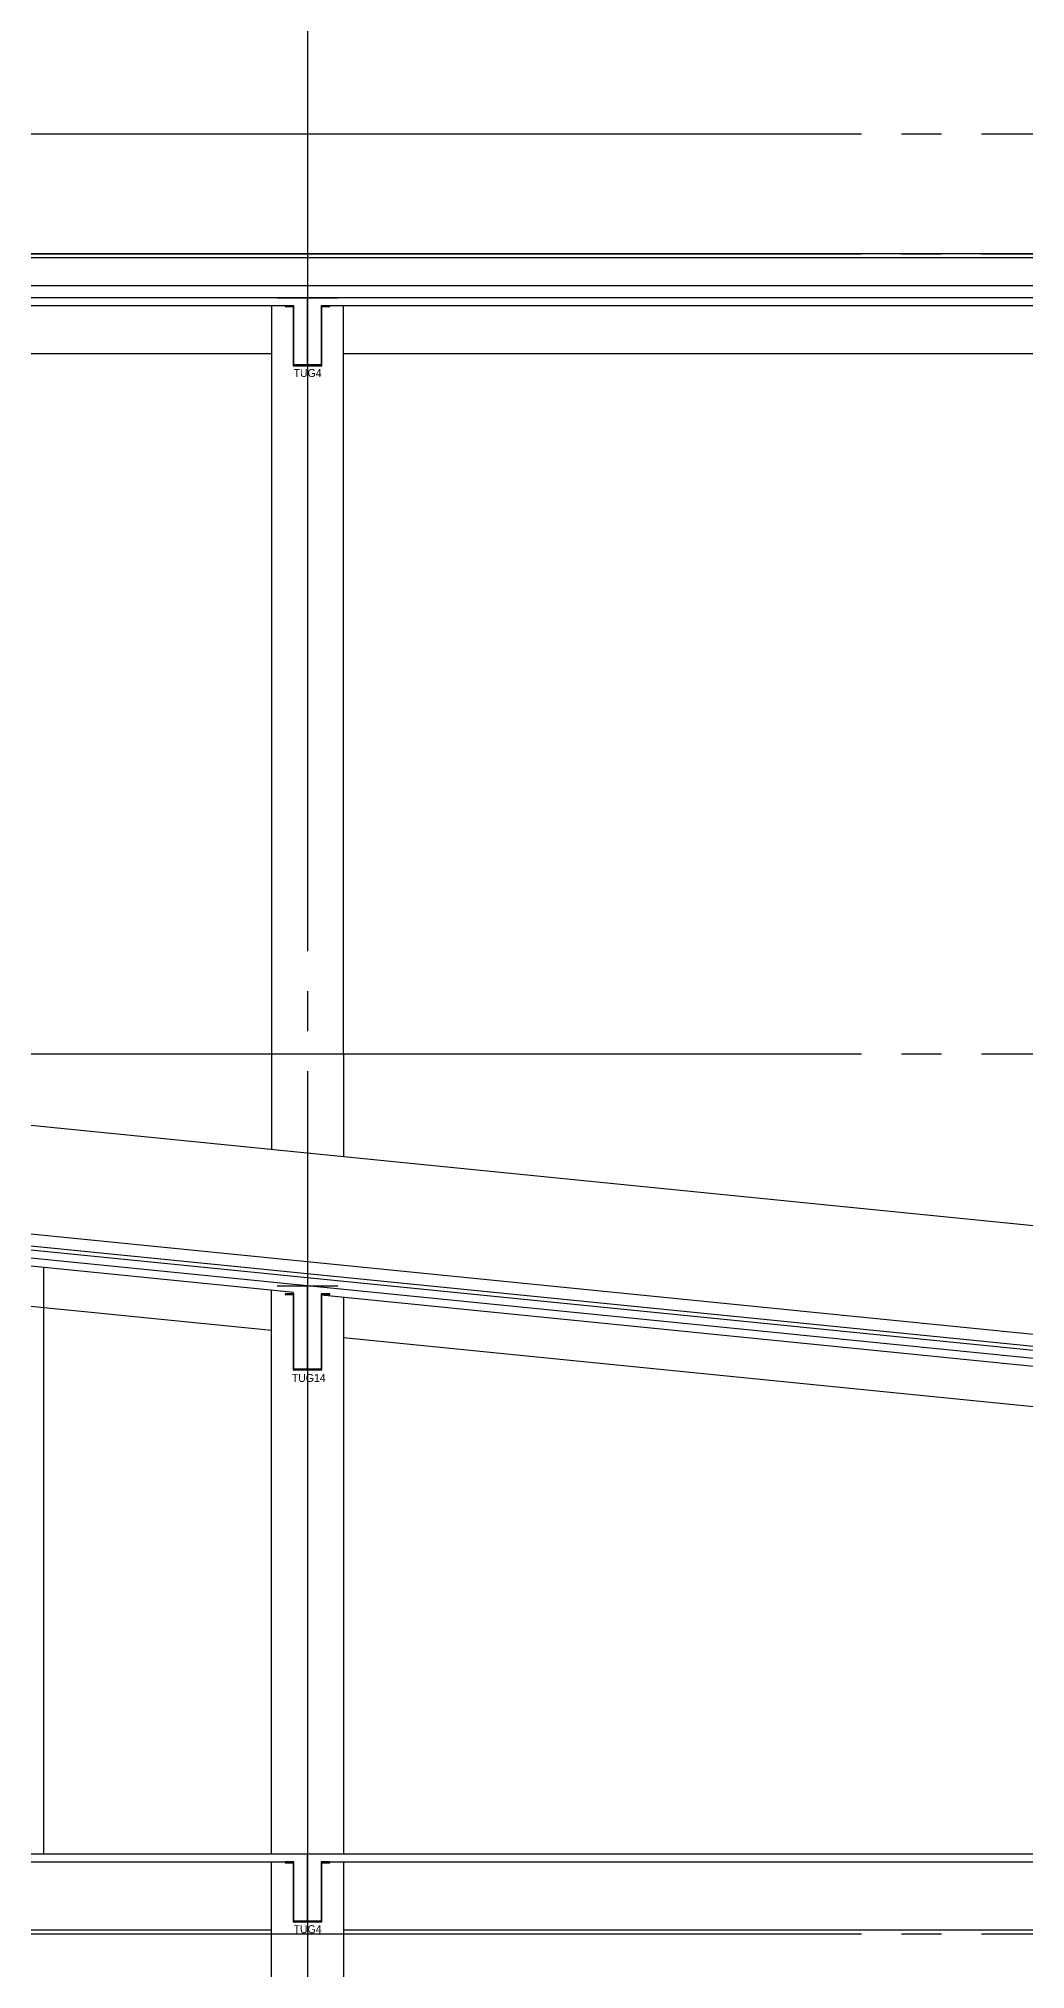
# Model space of a CAD drawing. Extents: x 152195838 to 323921156, y 365159662 to 730681027.
# Drawn here: x 161636144 to 161648482, y 365210620 to 365234751 of the extents above; entities that cross this region are included whole.
import ezdxf
from ezdxf.enums import TextEntityAlignment as Align
from ezdxf.xclip import XClip

# ---------------------------------------------------------------- set-up
doc = ezdxf.new("R2010")
doc.units = 0
doc.header["$MEASUREMENT"] = 0
doc.header["$XCLIPFRAME"] = 0
doc.linetypes.add('CEN', pattern=[63, 60, -1, 1, -1])
doc.layers.get('Defpoints').update_dxf_attribs({"linetype": 'CONTINUOUS'})
for name, color, linetype in [('4A.TEC CEN', 1, 'CEN'), ('4A.TEC 단열재', 252, 'CONTINUOUS'), ('4A.TEC 마감선 1', 6, 'CONTINUOUS'), ('ELE', 4, 'CONTINUOUS'), ('k-BESTO', 4, 'CONTINUOUS'), ('text', 3, 'CONTINUOUS'), ('㈜SE&C 기둥', 2, 'CONTINUOUS'), ('㈜SE&C 벽체 1', 2, 'CONTINUOUS'), ('㈜SE&C 벽체 4', 7, 'CONTINUOUS')]:
    doc.layers.add(name, color=color, linetype=linetype)
doc.layers.add('DEFPOINT', color=135, linetype='CONTINUOUS', plot=False)
doc.styles.add('돋움', font='')
doc.styles.get('돋움').set_extended_font_data('돋움')

# ---------------------------------------------------------------- blocks, each defined once
blk = doc.blocks.new('A$C42906cf6')
at = {"layer": 'Defpoints'}
for p, q in [((0, 1014), (760, 1014)), ((380, 164), (380, 1014))]:
    blk.add_line(p, q, dxfattribs=at)
at = {"layer": 'k-BESTO'}
for p, q in [((100, 914), (100, 904)), ((210, 914), (100, 914)), ((100, 914), (100, 914)), ((100, 904), (200, 904)), ((200, 904), (200, 164)), ((210, 174), (210, 914)), ((660, 914), (550, 914)), ((550, 914), (550, 174)), ((560, 164), (560, 904)), ((560, 904), (660, 904)), ((660, 904), (660, 914)), ((200, 164), (560, 164)), ((550, 174), (210, 174))]:
    blk.add_line(p, q, dxfattribs=at)
at = {"layer": 'DEFPOINT', "linetype": 'ByBlock', "style": '돋움'}
blk.add_text('TUG4', height=100, dxfattribs=at).set_placement((206, 73), align=Align.MIDDLE_LEFT)
blk = doc.blocks.new('dwgCCD2')
at = {"layer": '4A.TEC 단열재'}
blk.add_line((77713, 9600), (213, 9600), dxfattribs=at)
at = {"layer": '4A.TEC 마감선 1', "color": 6, "ltscale": 0.5}
for p, q in [((77213, 10000), (713, 10000)), ((77213, 9950), (713, 9950))]:
    blk.add_line(p, q, dxfattribs=at)
at = {"layer": '㈜SE&C 기둥', "color": 8, "ltscale": 0.5}
for points in [[(11013, 9350), (11013, 0)], [(11913, 0), (11913, 9350)]]:
    blk.add_lwpolyline(points, dxfattribs=at)
at = {"layer": '㈜SE&C 벽체 1'}
for p, q in [((77733, 9450), (193, 9450)), ((11293, 9350), (633, 9350)), ((22293, 9350), (11633, 9350))]:
    blk.add_line(p, q, dxfattribs=at)
at = {"layer": '㈜SE&C 벽체 4'}
for p, q in [((11013, 8750), (913, 8750)), ((22013, 8750), (11913, 8750))]:
    blk.add_line(p, q, dxfattribs=at)
at = {"layer": 'ELE'}
blk.add_blockref('A$C42906cf6', (11083, 8436), dxfattribs=at)
blk = doc.blocks.new('A$C9989e60b')
at = {"layer": 'Defpoints'}
for p, q in [((0, 1014), (760, 1014)), ((380, 164), (380, 1014))]:
    blk.add_line(p, q, dxfattribs=at)
at = {"layer": 'k-BESTO'}
for p, q in [((100, 914), (100, 904)), ((210, 914), (100, 914)), ((100, 914), (100, 914)), ((100, 904), (200, 904)), ((200, 904), (200, 164)), ((210, 174), (210, 914)), ((660, 914), (550, 914)), ((550, 914), (550, 174)), ((560, 164), (560, 904)), ((560, 904), (660, 904)), ((660, 904), (660, 914)), ((200, 164), (560, 164)), ((550, 174), (210, 174))]:
    blk.add_line(p, q, dxfattribs=at)
at = {"layer": 'DEFPOINT', "linetype": 'ByBlock', "style": '돋움'}
blk.add_text('TUG4', height=100, dxfattribs=at).set_placement((206, 73), align=Align.MIDDLE_LEFT)
blk = doc.blocks.new('zw$1B78')
at = {"layer": '㈜SE&C 기둥', "color": 8, "ltscale": 0.5, "elevation": -1667}
for points in [[(35050, 0), (35050, 9900)], [(35950, 9900), (35950, 0)]]:
    blk.add_lwpolyline(points, dxfattribs=at)
at = {"layer": '㈜SE&C 벽체 1'}
for p, q in [((0, 10000, -1667), (102100, 10000, -1667)), ((24670, 9900, -1667), (35330, 9900, -1667)), ((35670, 9900, -1667), (46330, 9900, -1667))]:
    blk.add_line(p, q, dxfattribs=at)
at = {"layer": '㈜SE&C 벽체 4'}
for p, q in [((24950, 9050, -1667), (35050, 9050, -1667)), ((35950, 9050, -1667), (46050, 9050, -1667))]:
    blk.add_line(p, q, dxfattribs=at)
at = {"layer": 'ELE'}
blk.add_blockref('A$C9989e60b', (35120, 8986, -1667), dxfattribs=at)
blk = doc.blocks.new('A$C8ff9cedf')
at = {"layer": 'Defpoints'}
for p, q in [((0, 1225), (760, 1225)), ((380, 175), (380, 1225))]:
    blk.add_line(p, q, dxfattribs=at)
at = {"layer": 'k-BESTO'}
for p, q in [((100, 1125), (100, 1115)), ((210, 1125), (100, 1125)), ((100, 1125), (100, 1125)), ((100, 1115), (200, 1115)), ((200, 1115), (200, 175)), ((210, 185), (210, 1125)), ((660, 1125), (550, 1125)), ((550, 1125), (550, 185)), ((560, 175), (560, 1115)), ((560, 1115), (660, 1115)), ((660, 1115), (660, 1125)), ((200, 175), (560, 175)), ((550, 185), (210, 185))]:
    blk.add_line(p, q, dxfattribs=at)
at = {"layer": 'DEFPOINT', "linetype": 'ByBlock', "style": '돋움'}
blk.add_text('TUG14', height=100, dxfattribs=at).set_placement((184, 74), align=Align.MIDDLE_LEFT)
blk = doc.blocks.new('ACADLSPASDOCwqerfqrq')
at = {"layer": '4A.TEC 마감선 1'}
for p, q in [((113198, 9430, -1667), (17987, 18951, -1667)), ((118000, 9000, -1667), (18000, 19000, -1667))]:
    blk.add_line(p, q, dxfattribs=at)
at = {"layer": 'ELE'}
for p, q in [((118075, 10500, -1667), (18075, 20500, -1667)), ((117955, 9155, -1667), (18055, 19145, -1667)), ((32200, 17329, -1667), (32200, 10000, -1667))]:
    blk.add_line(p, q, dxfattribs=at)
at = {"layer": '㈜SE&C 기둥', "color": 8, "ltscale": 0.5, "elevation": -1667}
for points in [[(35050, 10000), (35050, 17044)], [(35950, 16954), (35950, 10000)]]:
    blk.add_lwpolyline(points, dxfattribs=at)
at = {"layer": '㈜SE&C 벽체 1'}
for p, q in [((113093, 9340, -1667), (20493, 18600, -1667)), ((35330, 17016, -1667), (24670, 18082, -1667)), ((46330, 15916, -1667), (35670, 16982, -1667))]:
    blk.add_line(p, q, dxfattribs=at)
at = {"layer": '㈜SE&C 벽체 4'}
for p, q in [((35050, 16541, -1667), (24950, 17551, -1667)), ((46050, 15441, -1667), (35950, 16451, -1667))]:
    blk.add_line(p, q, dxfattribs=at)
at = {"layer": 'ELE'}
blk.add_blockref('A$C8ff9cedf', (35120, 15875, -1667), dxfattribs=at)

msp = doc.modelspace()

# ---------------------------------------------------------------- linework, layer by layer
at = {"layer": '4A.TEC CEN', "color": 8, "ltscale": 500}
for p, q in [((161553434.11, 365233563.33), (161784798.99, 365233563.33)), ((161553434.11, 365232063.33), (161784798.99, 365232063.33)), ((161553434.11, 365222063.33), (161784798.99, 365222063.33)), ((161553434.11, 365212063.33), (161784798.99, 365212063.33)), ((161553434.11, 365211063.33), (161784798.99, 365211063.33))]:
    msp.add_line(p, q, dxfattribs=at)
at = {"layer": '4A.TEC CEN', "color": 8, "ltscale": 500, "flags": 128}
msp.add_lwpolyline([(161639506.94, 365253346.04), (161639506.94, 365183761.87)], dxfattribs=at)
at = {"layer": '㈜SE&C 기둥', "color": 8, "ltscale": 0.5}
for p, q in [((161639056.94, 365222063.33), (161639056.94, 365220865.81)), ((161639956.94, 365222063.33), (161639956.94, 365220775.81))]:
    msp.add_line(p, q, dxfattribs=at)

# ---------------------------------------------------------------- block references
at = {"layer": 'ELE'}
msp.add_blockref('dwgCCD2', (161628044.2, 365222063.33), dxfattribs=at)
at = {"layer": 'text'}
msp.add_blockref('ACADLSPASDOCwqerfqrq', (161604006.94, 365202063.33, 1666.67), dxfattribs=at)
ref = msp.add_blockref('zw$1B78', (161604006.94, 365202063.33, 1666.67), dxfattribs=at)
XClip(ref).set_block_clipping_path([(-50572.828564316, -0.000000596), (57949.999999702, 10049.999999404)])

doc.saveas('drawing.dxf')
